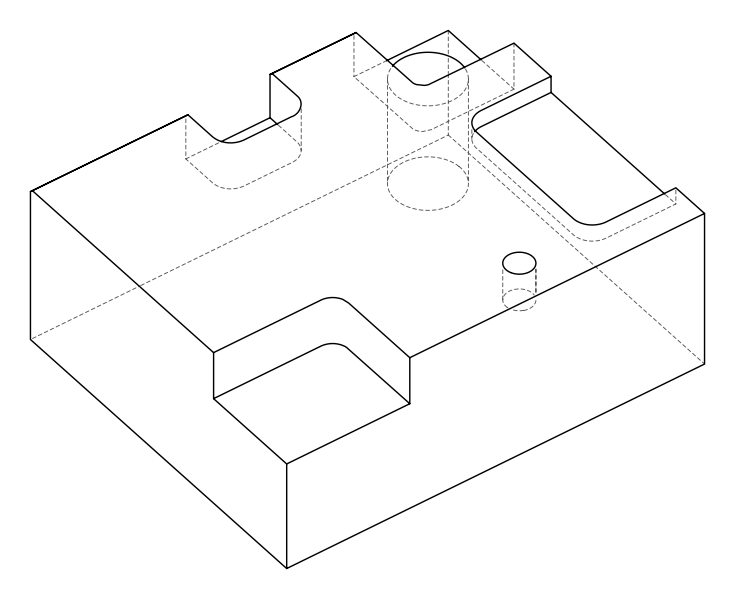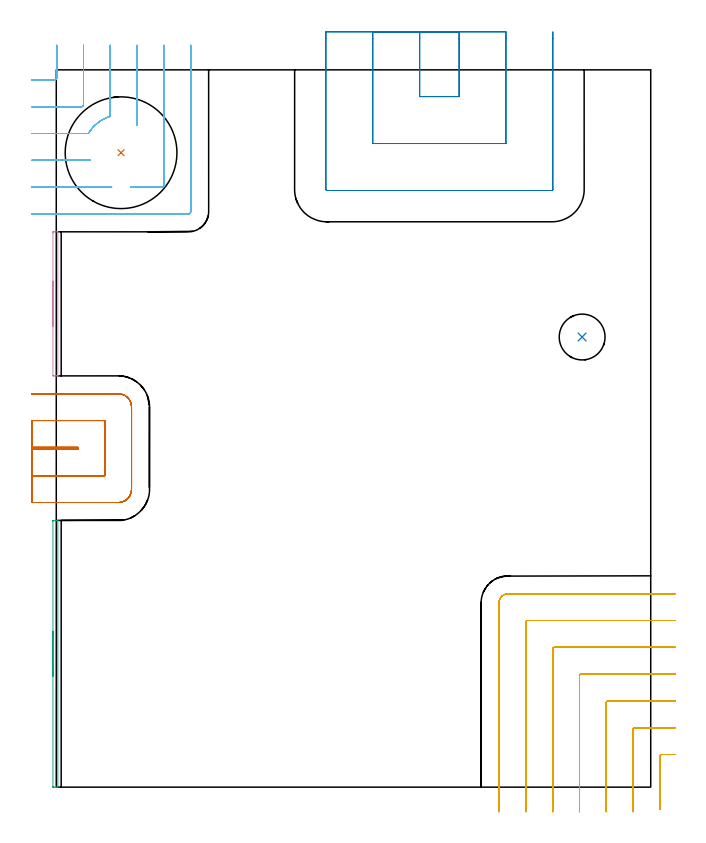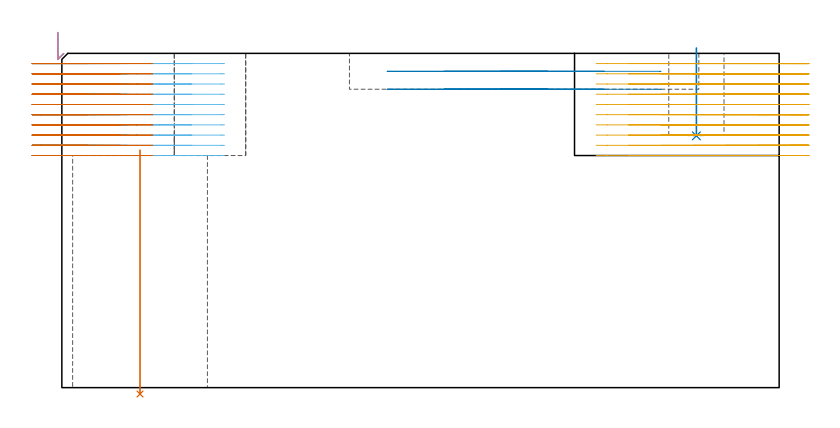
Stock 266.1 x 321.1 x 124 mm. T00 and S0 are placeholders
(PLAN: 8 operations, 4 tool changes, 40.5 min)
(1 INDEXABLE_INSERT_DRILL_THROUGH_HOLE_FROM_SOLID | STEP1HOLE | NXT0302_038 | 0.37 min | 243415 mm3)
(2 INDEXABLE_INSERT_DRILL_BLIND_HOLE_FROM_SOLID | STEP1POCKET | NXT0302_012 | 0.13 min | 10007 mm3)
(3 AREA_MILL | FG_CHAMFER_SURFACE | UGT0205_001 | 1.11 min | 297 mm3)
(4 AREA_MILL_1 | FG_CHAMFER_SURFACE_1 | UGT0205_001 | 0.67 min | 165 mm3)
(5 MILL_CORNER_NOTCH_RECTANGULAR | CORNER_NOTCH_RECTANGULAR | NXT0201_012 | Follow Part, ap 4, ae 75% | 16.34 min | 270950 mm3)
(6 MILL_CORNER_NOTCH_RECTANGULAR_1 | CORNER_NOTCH_RECTANGULAR_1 | NXT0201_012 | Follow Part, ap 4, ae 75% | 11.25 min | 112318 mm3)
(7 MILL_SLOT | SLOT_PARTIAL_RECTANGULAR | NXT0201_012 | Follow Part, ap 4, ae 75% | 7.67 min | 99130 mm3)
(8 MILL_SLOT_1 | SLOT_PARTIAL_RECTANGULAR_1 | UGT0201_006 | Follow Part, ap 7, ae 75% | 2.95 min | 116014 mm3)
(TOOL NXT0302_038 | Index. Insert Drill 50mm [880-D5000L50-04] | D50 PA176 FL200 Z2)
(TOOL NXT0302_012 | Index. Insert Drill 20.5mm [880-D2050L25-03] | D20.5 PA176 FL62 Z2)
(TOOL UGT0205_001 | Chamfer Mill 20 x 3 x 45 deg. | D20 FL50 Z2)
(TOOL NXT0201_012 | ENDMILL 16mm [2P460-1600-NA 1630] | D16 FL38 Z6)
(TOOL UGT0201_006 | End Mill 28 mm | D28 FL25 Z2)
(OP 1 INDEXABLE_INSERT_DRILL_THROUGH_HOLE_FROM_SOLID)
G17 G21 G94 G90
T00 M6
G54
G17 G0 G90 X29. Y284. S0 M3
G43 Z134. H1
G94 G81 G98 Z-2.373 F250. R88.1
G80
M5
M2
(OP 2 INDEXABLE_INSERT_DRILL_BLIND_HOLE_FROM_SOLID)
G17 G21 G94 G90
T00 M6
G54
G17 G0 G90 X235.4 Y201.5 S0 M3
G43 Z134. H1
G94 G81 G98 Z93.4 F250. R126.
G80
M5
M2
(OP 3 AREA_MILL)
G17 G21 G94 G90
T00 M6
G54
G17 G0 G90 X-1.5 Y49.7 S1061 M3
G43 Z134. H0
Z131.8
G94 G1 Y49.738 Z130.928 F250.
Y49.852 Z130.064
Y50.041 Z129.212
Y50.303 Z128.38
Y50.637 Z127.574
Y51.04 Z126.8
Y51.508 Z126.064
Y52.04 Z125.372
Y52.629 Z124.729
Y53.272 Z124.14
Y53.964 Z123.608
Y54.7 Z123.14
Y55.474 Z122.737
Y56.28 Z122.403
Y57.112 Z122.141
Y57.964 Z121.952
Y58.828 Z121.838
Y59.7 Z121.8
Y118.959
X-1.498 Y119.283 Z121.802
X-1.494 Y119.398 Z121.803
X-1.492 Y119.4 Z121.804
X0.466 Z123.764
X0.579 Y119.398 Z123.877
X0.697 Y119.39 Z123.989
X0.7 Y119.283 Z124.
Y0.117
X0.697 Y0.01 Z123.989
X0.66 Y0.005 Z123.954
X0.577 Y0. Z123.876
X0.012 Z123.31
X-0.812 Z122.487
X-1.266 Z122.03
X-1.492 Z121.804
X-1.494 Y0.002 Z121.803
X-1.498 Y0.117 Z121.802
X-1.5 Y0.237 Z121.8
Y59.7
Y60.572 Z121.838
Y61.436 Z121.952
Y62.288 Z122.141
Y63.12 Z122.403
Y63.926 Z122.737
Y64.7 Z123.14
Y65.436 Z123.608
Y66.128 Z124.14
Y66.771 Z124.729
Y67.36 Z125.372
Y67.892 Z126.064
Y68.36 Z126.8
Y68.763 Z127.574
Y69.097 Z128.38
Y69.359 Z129.212
Y69.548 Z130.064
Y69.662 Z130.928
Y69.7 Z131.8
G0 Z134.
M5
M2
(OP 4 AREA_MILL_1)
G17 G21 G94 G90
T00 M6
G54
G17 G0 G90 X-1.5 Y206.35 S1061 M3
G43 Z134. H0
Z131.8
G94 G1 Y206.388 Z130.928 F250.
Y206.502 Z130.063
Y206.691 Z129.212
Y206.953 Z128.38
Y207.287 Z127.574
Y207.69 Z126.8
Y208.158 Z126.064
Y208.69 Z125.372
Y209.279 Z124.729
Y209.922 Z124.14
Y210.614 Z123.608
Y211.35 Z123.14
Y212.124 Z122.737
Y212.93 Z122.403
Y213.762 Z122.141
Y214.614 Z121.952
Y215.478 Z121.838
Y216.35 Z121.8
Y248.126
X-1.498 Y248.451 Z121.802
X-1.494 Y248.568 Z121.804
X-1.491 Y248.595 Z121.805
X-1.266 Y248.597 Z122.03
X-0.687 Y248.6 Z122.612
X0.544 Z123.843
X0.624 Y248.596 Z123.915
X0.697 Y248.59 Z123.988
X0.7 Y248.451 Z124.
Y184.249
X0.697 Y184.11 Z123.988
X0.661 Y184.104 Z123.952
X0.622 Y184.101 Z123.914
X0.544 Y184.1 Z123.843
X-0.113 Z123.187
X-0.687 Z122.612
X-1.121 Z122.176
X-1.266 Y184.102 Z122.03
X-1.491 Y184.105 Z121.805
X-1.494 Y184.132 Z121.804
X-1.499 Y184.249 Z121.801
X-1.5 Y184.37 Z121.8
Y216.35
Y217.222 Z121.838
Y218.086 Z121.952
Y218.938 Z122.141
Y219.77 Z122.403
Y220.576 Z122.737
Y221.35 Z123.14
Y222.086 Z123.608
Y222.778 Z124.14
Y223.421 Z124.729
Y224.01 Z125.372
Y224.542 Z126.064
Y225.01 Z126.8
Y225.413 Z127.574
Y225.747 Z128.38
Y226.009 Z129.212
Y226.198 Z130.063
Y226.312 Z130.928
Y226.35 Z131.8
G0 Z134.
M5
M2
(OP 5 MILL_CORNER_NOTCH_RECTANGULAR)
G17 G21 G94 G90
T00 M6
G54
G17 G0 G90 X277.1 Y14.6 S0 M3
G43 Z134. H1
Z120.21
G94 G1 X274.1 F250.
X270.994 F500.
G3 X270.2 Y13.806 R0.8
G1 Y-6.869
Y-9.869 F250.
G0 Z134.
X277.1 Y26.6
Z120.21
G1 X274.1
X258.995 F500.
G3 X258.2 Y25.805 R0.8
G1 Y-8.
Y-11. F250.
G0 Z134.
X277.1 Y38.6
Z120.21
G1 X274.1
X246.995 F500.
G3 X246.2 Y37.805 R0.8
G1 Y-8.
Y-11. F250.
G0 Z134.
X277.1 Y50.6
Z120.21
G1 X274.1
X234.996 F500.
G3 X234.2 Y49.804 R0.8
G1 Y-8.
Y-11. F250.
G0 Z134.
X277.1 Y62.6
Z120.21
G1 X274.1
X222.996 F500.
G3 X222.2 Y61.804 R0.8
G1 Y-8.
Y-11. F250.
G0 Z134.
X277.1 Y74.6
Z120.21
G1 X274.1
X210.996 F500.
G3 X210.2 Y73.804 R0.8
G1 Y-8.
Y-11. F250.
G0 Z134.
X277.1 Y86.6
Z120.21
G1 X274.1
X202.3 F500.
G3 X198.2 Y82.5 R4.1
G1 Y-8.
Y-11. F250.
G0 Z134.
X277.1 Y14.6
Z116.42
G1 X274.1
X270.995 F500.
G3 X270.2 Y13.805 R0.8
G1 Y-6.869
Y-9.869 F250.
G0 Z134.
X277.1 Y26.6
Z116.42
G1 X274.1
X258.995 F500.
G3 X258.2 Y25.805 R0.8
G1 Y-8.
Y-11. F250.
G0 Z134.
X277.1 Y38.6
Z116.42
G1 X274.1
X246.995 F500.
G3 X246.2 Y37.805 R0.8
G1 Y-8.
Y-11. F250.
G0 Z134.
X277.1 Y50.6
Z116.42
G1 X274.1
X234.996 F500.
G3 X234.2 Y49.804 R0.8
G1 Y-8.
Y-11. F250.
G0 Z134.
X277.1 Y62.6
Z116.42
G1 X274.1
X222.996 F500.
G3 X222.2 Y61.804 R0.8
G1 Y-8.
Y-11. F250.
G0 Z134.
X277.1 Y74.6
Z116.42
G1 X274.1
X210.996 F500.
G3 X210.2 Y73.804 R0.8
G1 Y-8.
Y-11. F250.
G0 Z134.
X277.1 Y86.6
Z116.42
G1 X274.1
X202.3 F500.
G3 X198.2 Y82.5 R4.1
G1 Y-8.
Y-11. F250.
G0 Z134.
X277.1 Y14.6
Z112.63
G1 X274.1
X270.995 F500.
G3 X270.2 Y13.805 R0.8
G1 Y-6.869
Y-9.869 F250.
G0 Z134.
X277.1 Y26.6
Z112.63
G1 X274.1
X258.995 F500.
G3 X258.2 Y25.805 R0.8
G1 Y-8.
Y-11. F250.
G0 Z134.
X277.1 Y38.6
Z112.63
G1 X274.1
X246.995 F500.
G3 X246.2 Y37.805 R0.8
G1 Y-8.
Y-11. F250.
G0 Z134.
X277.1 Y50.6
Z112.63
G1 X274.1
X234.996 F500.
G3 X234.2 Y49.804 R0.8
G1 Y-8.
Y-11. F250.
G0 Z134.
X277.1 Y62.6
Z112.63
G1 X274.1
X222.996 F500.
G3 X222.2 Y61.804 R0.8
G1 Y-8.
Y-11. F250.
G0 Z134.
X277.1 Y74.6
Z112.63
G1 X274.1
X210.996 F500.
G3 X210.2 Y73.804 R0.8
G1 Y-8.
Y-11. F250.
G0 Z134.
X277.1 Y86.6
Z112.63
G1 X274.1
X202.3 F500.
G3 X198.2 Y82.5 R4.1
G1 Y-8.
Y-11. F250.
G0 Z134.
X277.1 Y14.6
Z108.84
G1 X274.1
X270.994 F500.
G3 X270.2 Y13.806 R0.8
G1 Y-6.869
Y-9.869 F250.
G0 Z134.
X277.1 Y26.6
Z108.84
G1 X274.1
X258.995 F500.
G3 X258.2 Y25.805 R0.8
G1 Y-8.
Y-11. F250.
G0 Z134.
X277.1 Y38.6
Z108.84
G1 X274.1
X246.995 F500.
G3 X246.2 Y37.805 R0.8
G1 Y-8.
Y-11. F250.
G0 Z134.
X277.1 Y50.6
Z108.84
G1 X274.1
X234.996 F500.
G3 X234.2 Y49.804 R0.8
G1 Y-8.
Y-11. F250.
G0 Z134.
X277.1 Y62.6
Z108.84
G1 X274.1
X222.996 F500.
G3 X222.2 Y61.804 R0.8
G1 Y-8.
Y-11. F250.
G0 Z134.
X277.1 Y74.6
Z108.84
G1 X274.1
X210.996 F500.
G3 X210.2 Y73.804 R0.8
G1 Y-8.
Y-11. F250.
G0 Z134.
X277.1 Y86.6
Z108.84
G1 X274.1
X202.3 F500.
G3 X198.2 Y82.5 R4.1
G1 Y-8.
Y-11. F250.
G0 Z134.
X277.1 Y14.6
Z105.05
G1 X274.1
X270.994 F500.
G3 X270.2 Y13.806 R0.8
G1 Y-6.869
Y-9.869 F250.
G0 Z134.
X277.1 Y26.6
Z105.05
G1 X274.1
X258.995 F500.
G3 X258.2 Y25.805 R0.8
G1 Y-8.
Y-11. F250.
G0 Z134.
X277.1 Y38.6
Z105.05
G1 X274.1
X246.995 F500.
G3 X246.2 Y37.805 R0.8
G1 Y-8.
Y-11. F250.
G0 Z134.
X277.1 Y50.6
Z105.05
G1 X274.1
X234.996 F500.
G3 X234.2 Y49.804 R0.8
G1 Y-8.
Y-11. F250.
G0 Z134.
X277.1 Y62.6
Z105.05
G1 X274.1
X222.996 F500.
G3 X222.2 Y61.804 R0.8
G1 Y-8.
Y-11. F250.
G0 Z134.
X277.1 Y74.6
Z105.05
G1 X274.1
X210.996 F500.
G3 X210.2 Y73.804 R0.8
G1 Y-8.
Y-11. F250.
G0 Z134.
X277.1 Y86.6
Z105.05
G1 X274.1
X202.3 F500.
G3 X198.2 Y82.5 R4.1
G1 Y-8.
Y-11. F250.
G0 Z134.
X277.1 Y14.6
Z101.26
G1 X274.1
X270.994 F500.
G3 X270.2 Y13.806 R0.8
G1 Y-6.869
Y-9.869 F250.
G0 Z134.
X277.1 Y26.6
Z101.26
G1 X274.1
X258.995 F500.
G3 X258.2 Y25.805 R0.8
G1 Y-8.
Y-11. F250.
G0 Z134.
X277.1 Y38.6
Z101.26
G1 X274.1
X246.995 F500.
G3 X246.2 Y37.805 R0.8
G1 Y-8.
Y-11. F250.
G0 Z134.
X277.1 Y50.6
Z101.26
G1 X274.1
X234.996 F500.
G3 X234.2 Y49.804 R0.8
G1 Y-8.
Y-11. F250.
G0 Z134.
X277.1 Y62.6
Z101.26
G1 X274.1
X222.996 F500.
G3 X222.2 Y61.804 R0.8
G1 Y-8.
Y-11. F250.
G0 Z134.
X277.1 Y74.6
Z101.26
G1 X274.1
X210.996 F500.
G3 X210.2 Y73.804 R0.8
G1 Y-8.
Y-11. F250.
G0 Z134.
X277.1 Y86.6
Z101.26
G1 X274.1
X202.3 F500.
G3 X198.2 Y82.5 R4.1
G1 Y-8.
Y-11. F250.
G0 Z134.
X277.1 Y14.6
Z97.47
G1 X274.1
X270.994 F500.
G3 X270.2 Y13.806 R0.8
G1 Y-6.869
Y-9.869 F250.
G0 Z134.
X277.1 Y26.6
Z97.47
G1 X274.1
X258.995 F500.
G3 X258.2 Y25.805 R0.8
G1 Y-8.
Y-11. F250.
G0 Z134.
X277.1 Y38.6
Z97.47
G1 X274.1
X246.995 F500.
G3 X246.2 Y37.805 R0.8
G1 Y-8.
Y-11. F250.
G0 Z134.
X277.1 Y50.6
Z97.47
G1 X274.1
X234.996 F500.
G3 X234.2 Y49.804 R0.8
G1 Y-8.
Y-11. F250.
G0 Z134.
X277.1 Y62.6
Z97.47
G1 X274.1
X222.996 F500.
G3 X222.2 Y61.804 R0.8
G1 Y-8.
Y-11. F250.
G0 Z134.
X277.1 Y74.6
Z97.47
G1 X274.1
X210.996 F500.
G3 X210.2 Y73.804 R0.8
G1 Y-8.
Y-11. F250.
G0 Z134.
X277.1 Y86.6
Z97.47
G1 X274.1
X202.3 F500.
G3 X198.2 Y82.5 R4.1
G1 Y-8.
Y-11. F250.
G0 Z134.
X277.1 Y14.6
Z93.68
G1 X274.1
X270.994 F500.
G3 X270.2 Y13.806 R0.8
G1 Y-6.869
Y-9.869 F250.
G0 Z134.
X277.1 Y26.6
Z93.68
G1 X274.1
X258.995 F500.
G3 X258.2 Y25.805 R0.8
G1 Y-8.
Y-11. F250.
G0 Z134.
X277.1 Y38.6
Z93.68
G1 X274.1
X246.995 F500.
G3 X246.2 Y37.805 R0.8
G1 Y-8.
Y-11. F250.
G0 Z134.
X277.1 Y50.6
Z93.68
G1 X274.1
X234.996 F500.
G3 X234.2 Y49.804 R0.8
G1 Y-8.
Y-11. F250.
G0 Z134.
X277.1 Y62.6
Z93.68
G1 X274.1
X222.996 F500.
G3 X222.2 Y61.804 R0.8
G1 Y-8.
Y-11. F250.
G0 Z134.
X277.1 Y74.6
Z93.68
G1 X274.1
X210.996 F500.
G3 X210.2 Y73.804 R0.8
G1 Y-8.
Y-11. F250.
G0 Z134.
X277.1 Y86.6
Z93.68
G1 X274.1
X202.3 F500.
G3 X198.2 Y82.5 R4.1
G1 Y-8.
Y-11. F250.
G0 Z134.
X277.1 Y14.6
Z89.89
G1 X274.1
X270.994 F500.
G3 X270.2 Y13.806 R0.8
G1 Y-6.869
Y-9.869 F250.
G0 Z134.
X277.1 Y26.6
Z89.89
G1 X274.1
X258.995 F500.
G3 X258.2 Y25.805 R0.8
G1 Y-8.
Y-11. F250.
G0 Z134.
X277.1 Y38.6
Z89.89
G1 X274.1
X246.995 F500.
G3 X246.2 Y37.805 R0.8
G1 Y-8.
Y-11. F250.
G0 Z134.
X277.1 Y50.6
Z89.89
G1 X274.1
X234.996 F500.
G3 X234.2 Y49.804 R0.8
G1 Y-8.
Y-11. F250.
G0 Z134.
X277.1 Y62.6
Z89.89
G1 X274.1
X222.996 F500.
G3 X222.2 Y61.804 R0.8
G1 Y-8.
Y-11. F250.
G0 Z134.
X277.1 Y74.6
Z89.89
G1 X274.1
X210.996 F500.
G3 X210.2 Y73.804 R0.8
G1 Y-8.
Y-11. F250.
G0 Z134.
X277.1 Y86.6
Z89.89
G1 X274.1
X202.3 F500.
G3 X198.2 Y82.5 R4.1
G1 Y-8.
Y-11. F250.
G0 Z134.
X277.1 Y14.6
Z86.1
G1 X274.1
X270.994 F500.
G3 X270.2 Y13.806 R0.8
G1 Y-6.869
Y-9.869 F250.
G0 Z134.
X277.1 Y26.6
Z86.1
G1 X274.1
X258.995 F500.
G3 X258.2 Y25.805 R0.8
G1 Y-8.
Y-11. F250.
G0 Z134.
X277.1 Y38.6
Z86.1
G1 X274.1
X246.995 F500.
G3 X246.2 Y37.805 R0.8
G1 Y-8.
Y-11. F250.
G0 Z134.
X277.1 Y50.6
Z86.1
G1 X274.1
X234.996 F500.
G3 X234.2 Y49.804 R0.8
G1 Y-8.
Y-11. F250.
G0 Z134.
X277.1 Y62.6
Z86.1
G1 X274.1
X222.996 F500.
G3 X222.2 Y61.804 R0.8
G1 Y-8.
Y-11. F250.
G0 Z134.
X277.1 Y74.6
Z86.1
G1 X274.1
X210.996 F500.
G3 X210.2 Y73.804 R0.8
G1 Y-8.
Y-11. F250.
G0 Z134.
X277.1 Y86.6
Z86.1
G1 X274.1
X202.3 F500.
G3 X198.2 Y82.5 R4.1
G1 Y-8.
Y-11. F250.
G0 Z134.
M5
M2
(OP 6 MILL_CORNER_NOTCH_RECTANGULAR_1)
G17 G21 G94 G90
T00 M6
G54
G17 G0 G90 X-11. Y316.6 S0 M3
G43 Z134. H1
Z120.21
G94 G1 X-8. F250.
X-0.595 F500.
G3 X0.2 Y317.395 R0.8
G1 Y329.1
Y332.1 F250.
G0 Z134.
X-11. Y304.6
Z120.21
G1 X-8.
X11.405 F500.
G3 X12.2 Y305.395 R0.8
G1 Y329.1
Y332.1 F250.
G0 Z134.
X-11. Y292.6
Z120.21
G1 X-8.
X14.347 F500.
G2 X23.142 Y299.958 R17.013
G1 X23.315 Y300.02
G2 X24.2 Y300.307 R17.015
G1 Y329.1
Y332.1 F250.
G0 Z134.
X-11. Y280.6
Z120.21
G1 X-8.
X12.351 F500.
X15.351 F250.
G0 Z134.
X-11. Y268.6
Z120.21
G1 X-8.
X21.807 F500.
X24.807 F250.
G0 Z134.
X36.2 Y296.393
Z120.21
G1 Y299.393
Y329.1 F500.
Y332.1 F250.
G0 Z134.
X33.19 Y268.6
Z120.21
G1 X36.19
X47.404 F500.
G3 X48.2 Y269.396 R0.8
G1 Y329.1
Y332.1 F250.
G0 Z134.
X-11. Y256.6
Z120.21
G1 X-8.
X59.1 F500.
G3 X60.2 Y257.7 R1.1
G1 Y329.1
Y332.1 F250.
G0 Z134.
X-11. Y316.6
Z116.42
G1 X-8.
X-0.595 F500.
G3 X0.2 Y317.395 R0.8
G1 Y329.1
Y332.1 F250.
G0 Z134.
X-11. Y304.6
Z116.42
G1 X-8.
X11.405 F500.
G3 X12.2 Y305.395 R0.8
G1 Y329.1
Y332.1 F250.
G0 Z134.
X-11. Y292.6
Z116.42
G1 X-8.
X14.347 F500.
G2 X22.495 Y299.705 R17.013
X24.2 Y300.305 R17.019
G1 Y305.395
Y329.1
Y332.1 F250.
G0 Z134.
X-11. Y280.6
Z116.42
G1 X-8.
X12.351 F500.
X15.351 F250.
G0 Z134.
X-11. Y268.6
Z116.42
G1 X-8.
X21.807 F500.
X24.807 F250.
G0 Z134.
X36.2 Y296.389
Z116.42
G1 Y299.389
Y329.1 F500.
Y332.1 F250.
G0 Z134.
X33.19 Y268.6
Z116.42
G1 X36.19
X47.404 F500.
G3 X48.2 Y269.396 R0.8
G1 Y329.1
Y332.1 F250.
G0 Z134.
X-11. Y256.6
Z116.42
G1 X-8.
X59.1 F500.
G3 X60.2 Y257.7 R1.1
G1 Y329.1
Y332.1 F250.
G0 Z134.
X-11. Y316.6
Z112.63
G1 X-8.
X-0.595 F500.
G3 X0.2 Y317.395 R0.8
G1 Y329.1
Y332.1 F250.
G0 Z134.
X-11. Y304.6
Z112.63
G1 X-8.
X11.405 F500.
G3 X12.2 Y305.395 R0.8
G1 Y329.1
Y332.1 F250.
G0 Z134.
X-11. Y292.6
Z112.63
G1 X-8.
X14.346 F500.
G2 X21.789 Y299.394 R17.014
X22.042 Y299.51 R17.002
X24.2 Y300.305 R17.019
G1 Y305.395
Y329.1
Y332.1 F250.
G0 Z134.
X-11. Y280.6
Z112.63
G1 X-8.
X12.351 F500.
X15.351 F250.
G0 Z134.
X-11. Y268.6
Z112.63
G1 X-8.
X21.806 F500.
X24.806 F250.
G0 Z134.
X36.2 Y296.389
Z112.63
G1 Y299.389
Y329.1 F500.
Y332.1 F250.
G0 Z134.
X33.191 Y268.6
Z112.63
G1 X36.191
X47.404 F500.
G3 X48.2 Y269.396 R0.8
G1 Y329.1
Y332.1 F250.
G0 Z134.
X-11. Y256.6
Z112.63
G1 X-8.
X59.1 F500.
G3 X60.2 Y257.7 R1.1
G1 Y329.1
Y332.1 F250.
G0 Z134.
X-11. Y316.6
Z108.84
G1 X-8.
X-0.595 F500.
G3 X0.2 Y317.395 R0.8
G1 Y329.1
Y332.1 F250.
G0 Z134.
X-11. Y304.6
Z108.84
G1 X-8.
X11.405 F500.
G3 X12.2 Y305.395 R0.8
G1 Y329.1
Y332.1 F250.
G0 Z134.
X-11. Y292.6
Z108.84
G1 X-8.
X14.344 F500.
G2 X18.044 Y296.996 R17.017
X24.2 Y300.307 R16.995
G1 Y329.1
Y332.1 F250.
G0 Z134.
X-11. Y280.6
Z108.84
G1 X-8.
X12.351 F500.
X15.351 F250.
G0 Z134.
X-11. Y268.6
Z108.84
G1 X-8.
X21.806 F500.
X24.806 F250.
G0 Z134.
X36.2 Y296.397
Z108.84
G1 Y299.397
Y329.1 F500.
Y332.1 F250.
G0 Z134.
X33.197 Y268.6
Z108.84
G1 X36.197
X47.404 F500.
G3 X48.2 Y269.396 R0.8
G1 Y329.1
Y332.1 F250.
G0 Z134.
X-11. Y256.6
Z108.84
G1 X-8.
X59.1 F500.
G3 X60.2 Y257.7 R1.1
G1 Y329.1
Y332.1 F250.
G0 Z134.
X-11. Y316.6
Z105.05
G1 X-8.
X-0.595 F500.
G3 X0.2 Y317.395 R0.8
G1 Y329.1
Y332.1 F250.
G0 Z134.
X-11. Y304.6
Z105.05
G1 X-8.
X11.405 F500.
G3 X12.2 Y305.395 R0.8
G1 Y329.1
Y332.1 F250.
G0 Z134.
X-11. Y292.6
Z105.05
G1 X-8.
X14.345 F500.
G2 X19.957 Y298.393 R17.015
X21.178 Y299.091 R16.995
X24.2 Y300.303 R17.016
G1 Y305.395
Y329.1
Y332.1 F250.
G0 Z134.
X-11. Y280.6
Z105.05
G1 X-8.
X12.351 F500.
X15.351 F250.
G0 Z134.
X-11. Y268.6
Z105.05
G1 X-8.
X21.806 F500.
X24.806 F250.
G0 Z134.
X36.2 Y296.389
Z105.05
G1 Y299.389
Y329.1 F500.
Y332.1 F250.
G0 Z134.
X33.18 Y268.6
Z105.05
G1 X36.18
X47.404 F500.
G3 X48.2 Y269.396 R0.8
G1 Y329.1
Y332.1 F250.
G0 Z134.
X-11. Y256.6
Z105.05
G1 X-8.
X59.1 F500.
G3 X60.2 Y257.7 R1.1
G1 Y329.1
Y332.1 F250.
G0 Z134.
X-11. Y316.6
Z101.26
G1 X-8.
X-0.595 F500.
G3 X0.2 Y317.395 R0.8
G1 Y329.1
Y332.1 F250.
G0 Z134.
X-11. Y304.6
Z101.26
G1 X-8.
X11.405 F500.
G3 X12.2 Y305.395 R0.8
G1 Y329.1
Y332.1 F250.
G0 Z134.
X-11. Y292.6
Z101.26
G1 X-8.
X14.345 F500.
G2 X20.518 Y298.731 R17.015
X21.004 Y299. R17.003
X24.2 Y300.303 R17.016
G1 Y329.1
Y332.1 F250.
G0 Z134.
X-11. Y280.6
Z101.26
G1 X-8.
X12.351 F500.
X15.351 F250.
G0 Z134.
X-11. Y268.6
Z101.26
G1 X-8.
X21.806 F500.
X24.806 F250.
G0 Z134.
X36.2 Y296.389
Z101.26
G1 Y299.389
Y329.1 F500.
Y332.1 F250.
G0 Z134.
X33.18 Y268.6
Z101.26
G1 X36.18
X47.404 F500.
G3 X48.2 Y269.396 R0.8
G1 Y329.1
Y332.1 F250.
G0 Z134.
X-11. Y256.6
Z101.26
G1 X-8.
X59.1 F500.
G3 X60.2 Y257.7 R1.1
G1 Y329.1
Y332.1 F250.
G0 Z134.
X-11. Y316.6
Z97.47
G1 X-8.
X-0.595 F500.
G3 X0.2 Y317.395 R0.8
G1 Y329.1
Y332.1 F250.
G0 Z134.
X-11. Y304.6
Z97.47
G1 X-8.
X11.405 F500.
G3 X12.2 Y305.395 R0.8
G1 Y329.1
Y332.1 F250.
G0 Z134.
X-11. Y292.6
Z97.47
G1 X-8.
X14.342 F500.
G2 X17.441 Y296.464 R17.019
X20.662 Y298.813 R17.
X24.2 Y300.305 R17.003
G1 Y305.395
Y329.1
Y332.1 F250.
G0 Z134.
X-11. Y280.6
Z97.47
G1 X-8.
X12.35 F500.
X15.35 F250.
G0 Z134.
X-11. Y268.6
Z97.47
G1 X-8.
X21.806 F500.
X24.806 F250.
G0 Z134.
X36.2 Y296.395
Z97.47
G1 Y299.395
Y329.1 F500.
Y332.1 F250.
G0 Z134.
X33.183 Y268.6
Z97.47
G1 X36.183
X47.404 F500.
G3 X48.2 Y269.396 R0.8
G1 Y329.1
Y332.1 F250.
G0 Z134.
X-11. Y256.6
Z97.47
G1 X-8.
X59.1 F500.
G3 X60.2 Y257.7 R1.1
G1 Y329.1
Y332.1 F250.
G0 Z134.
X-11. Y316.6
Z93.68
G1 X-8.
X-0.595 F500.
G3 X0.2 Y317.395 R0.8
G1 Y329.1
Y332.1 F250.
G0 Z134.
X-11. Y304.6
Z93.68
G1 X-8.
X11.405 F500.
G3 X12.2 Y305.395 R0.8
G1 Y329.1
Y332.1 F250.
G0 Z134.
X-11. Y292.6
Z93.68
G1 X-8.
X14.342 F500.
G2 X16.977 Y296.016 R17.02
X24.2 Y300.306 R17.001
G1 Y305.395
Y329.1
Y332.1 F250.
G0 Z134.
X-11. Y280.6
Z93.68
G1 X-8.
X12.35 F500.
X15.35 F250.
G0 Z134.
X-11. Y268.6
Z93.68
G1 X-8.
X21.806 F500.
X24.806 F250.
G0 Z134.
X36.2 Y296.398
Z93.68
G1 Y299.398
Y329.1 F500.
Y332.1 F250.
G0 Z134.
X33.194 Y268.6
Z93.68
G1 X36.194
X47.404 F500.
G3 X48.2 Y269.396 R0.8
G1 Y329.1
Y332.1 F250.
G0 Z134.
X-11. Y256.6
Z93.68
G1 X-8.
X59.1 F500.
G3 X60.2 Y257.7 R1.1
G1 Y329.1
Y332.1 F250.
G0 Z134.
X-11. Y316.6
Z89.89
G1 X-8.
X-0.595 F500.
G3 X0.2 Y317.395 R0.8
G1 Y329.1
Y332.1 F250.
G0 Z134.
X-11. Y304.6
Z89.89
G1 X-8.
X11.405 F500.
G3 X12.2 Y305.395 R0.8
G1 Y329.1
Y332.1 F250.
G0 Z134.
X-11. Y292.6
Z89.89
G1 X-8.
X14.347 F500.
G2 X22.126 Y299.546 R17.013
X24.2 Y300.306 R17.001
G1 Y329.1
Y332.1 F250.
G0 Z134.
X-11. Y280.6
Z89.89
G1 X-8.
X12.351 F500.
X15.351 F250.
G0 Z134.
X-11. Y268.6
Z89.89
G1 X-8.
X21.807 F500.
X24.807 F250.
G0 Z134.
X36.2 Y296.398
Z89.89
G1 Y299.398
Y329.1 F500.
Y332.1 F250.
G0 Z134.
X33.19 Y268.6
Z89.89
G1 X36.19
X47.404 F500.
G3 X48.2 Y269.396 R0.8
G1 Y329.1
Y332.1 F250.
G0 Z134.
X-11. Y256.6
Z89.89
G1 X-8.
X59.1 F500.
G3 X60.2 Y257.7 R1.1
G1 Y329.1
Y332.1 F250.
G0 Z134.
X-11. Y316.6
Z86.1
G1 X-8.
X-0.595 F500.
G3 X0.2 Y317.395 R0.8
G1 Y329.1
Y332.1 F250.
G0 Z134.
X-11. Y304.6
Z86.1
G1 X-8.
X11.405 F500.
G3 X12.2 Y305.395 R0.8
G1 Y329.1
Y332.1 F250.
G0 Z134.
X-11. Y292.6
Z86.1
G1 X-8.
X14.347 F500.
G2 X22.794 Y299.825 R17.013
X24.2 Y300.307 R16.995
G1 Y329.1
Y332.1 F250.
G0 Z134.
X-11. Y280.6
Z86.1
G1 X-8.
X12.351 F500.
X15.351 F250.
G0 Z134.
X-11. Y268.6
Z86.1
G1 X-8.
X21.807 F500.
X24.807 F250.
G0 Z134.
X36.2 Y296.398
Z86.1
G1 Y299.398
Y329.1 F500.
Y332.1 F250.
G0 Z134.
X33.19 Y268.6
Z86.1
G1 X36.19
X47.404 F500.
G3 X48.2 Y269.396 R0.8
G1 Y329.1
Y332.1 F250.
G0 Z134.
X-11. Y256.6
Z86.1
G1 X-8.
X59.1 F500.
G3 X60.2 Y257.7 R1.1
G1 Y329.1
Y332.1 F250.
G0 Z134.
M5
M2
(OP 7 MILL_SLOT)
G17 G21 G94 G90
T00 M6
G54
G17 G0 G90 X-11. Y151.4 S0 M3
G43 Z134. H1
Z120.21
G94 G1 X-8. F250.
X9.7 F500.
Y152.1
X-8.
X-11. F250.
Y139.4
X-8.
X21.7 F500.
Y164.1
X-8.
X-11. F250.
Y127.4
X-8.
X27.8 F500.
G3 X33.7 Y133.3 R5.9
G1 Y170.2
G3 X27.8 Y176.1 R5.9
G1 X-8.
X-11. F250.
G0 Y151.4 Z116.42
G1 X-8.
X9.7 F500.
Y152.1
X-8.
X-11. F250.
Y139.4
X-8.
X21.7 F500.
Y164.1
X-8.
X-11. F250.
Y127.4
X-8.
X27.8 F500.
G3 X33.7 Y133.3 R5.9
G1 Y170.2
G3 X27.8 Y176.1 R5.9
G1 X-8.
X-11. F250.
G0 Y151.4 Z112.63
G1 X-8.
X9.7 F500.
Y152.1
X-8.
X-11. F250.
Y139.4
X-8.
X21.7 F500.
Y164.1
X-8.
X-11. F250.
Y127.4
X-8.
X27.8 F500.
G3 X33.7 Y133.3 R5.9
G1 Y170.2
G3 X27.8 Y176.1 R5.9
G1 X-8.
X-11. F250.
G0 Y151.4 Z108.84
G1 X-8.
X9.7 F500.
Y152.1
X-8.
X-11. F250.
Y139.4
X-8.
X21.7 F500.
Y164.1
X-8.
X-11. F250.
Y127.4
X-8.
X27.8 F500.
G3 X33.7 Y133.3 R5.9
G1 Y170.2
G3 X27.8 Y176.1 R5.9
G1 X-8.
X-11. F250.
G0 Y151.4 Z105.05
G1 X-8.
X9.7 F500.
Y152.1
X-8.
X-11. F250.
Y139.4
X-8.
X21.7 F500.
Y164.1
X-8.
X-11. F250.
Y127.4
X-8.
X27.8 F500.
G3 X33.7 Y133.3 R5.9
G1 Y170.2
G3 X27.8 Y176.1 R5.9
G1 X-8.
X-11. F250.
G0 Y151.4 Z101.26
G1 X-8.
X9.7 F500.
Y152.1
X-8.
X-11. F250.
Y139.4
X-8.
X21.7 F500.
Y164.1
X-8.
X-11. F250.
Y127.4
X-8.
X27.8 F500.
G3 X33.7 Y133.3 R5.9
G1 Y170.2
G3 X27.8 Y176.1 R5.9
G1 X-8.
X-11. F250.
G0 Y151.4 Z97.47
G1 X-8.
X9.7 F500.
Y152.1
X-8.
X-11. F250.
Y139.4
X-8.
X21.7 F500.
Y164.1
X-8.
X-11. F250.
Y127.4
X-8.
X27.8 F500.
G3 X33.7 Y133.3 R5.9
G1 Y170.2
G3 X27.8 Y176.1 R5.9
G1 X-8.
X-11. F250.
G0 Y151.4 Z93.68
G1 X-8.
X9.7 F500.
Y152.1
X-8.
X-11. F250.
Y139.4
X-8.
X21.7 F500.
Y164.1
X-8.
X-11. F250.
Y127.4
X-8.
X27.8 F500.
G3 X33.7 Y133.3 R5.9
G1 Y170.2
G3 X27.8 Y176.1 R5.9
G1 X-8.
X-11. F250.
G0 Y151.4 Z89.89
G1 X-8.
X9.7 F500.
Y152.1
X-8.
X-11. F250.
Y139.4
X-8.
X21.7 F500.
Y164.1
X-8.
X-11. F250.
Y127.4
X-8.
X27.8 F500.
G3 X33.7 Y133.3 R5.9
G1 Y170.2
G3 X27.8 Y176.1 R5.9
G1 X-8.
X-11. F250.
G0 Y151.4 Z86.1
G1 X-8.
X9.7 F500.
Y152.1
X-8.
X-11. F250.
Y139.4
X-8.
X21.7 F500.
Y164.1
X-8.
X-11. F250.
Y127.4
X-8.
X27.8 F500.
G3 X33.7 Y133.3 R5.9
G1 Y170.2
G3 X27.8 Y176.1 R5.9
G1 X-8.
X-11. F250.
G0 Z134.
M5
M2
(OP 8 MILL_SLOT_1)
G17 G21 G94 G90
T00 M6
G54
G17 G0 G90 X162.7 Y338.1 S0 M3
G43 Z134. H0
Z117.35
G94 G1 Y335.1 F250.
Y309.1 F500.
X180.3
Y335.1
Y338.1 F250.
X141.7
Y335.1
Y288.1 F500.
X201.3
Y335.1
Y338.1 F250.
X120.7
Y335.1
Y267.5 F500.
G3 X121.1 Y267.1 R0.4
G1 X221.9
G3 X222.3 Y267.5 R0.4
G1 Y335.1
Y338.1 F250.
G0 X162.7 Z110.7
G1 Y335.1
Y309.1 F500.
X180.3
Y335.1
Y338.1 F250.
X141.7
Y335.1
Y288.1 F500.
X201.3
Y335.1
Y338.1 F250.
X120.7
Y335.1
Y267.5 F500.
G3 X121.1 Y267.1 R0.4
G1 X221.9
G3 X222.3 Y267.5 R0.4
G1 Y335.1
Y338.1 F250.
G0 Z134.
M5
M2
